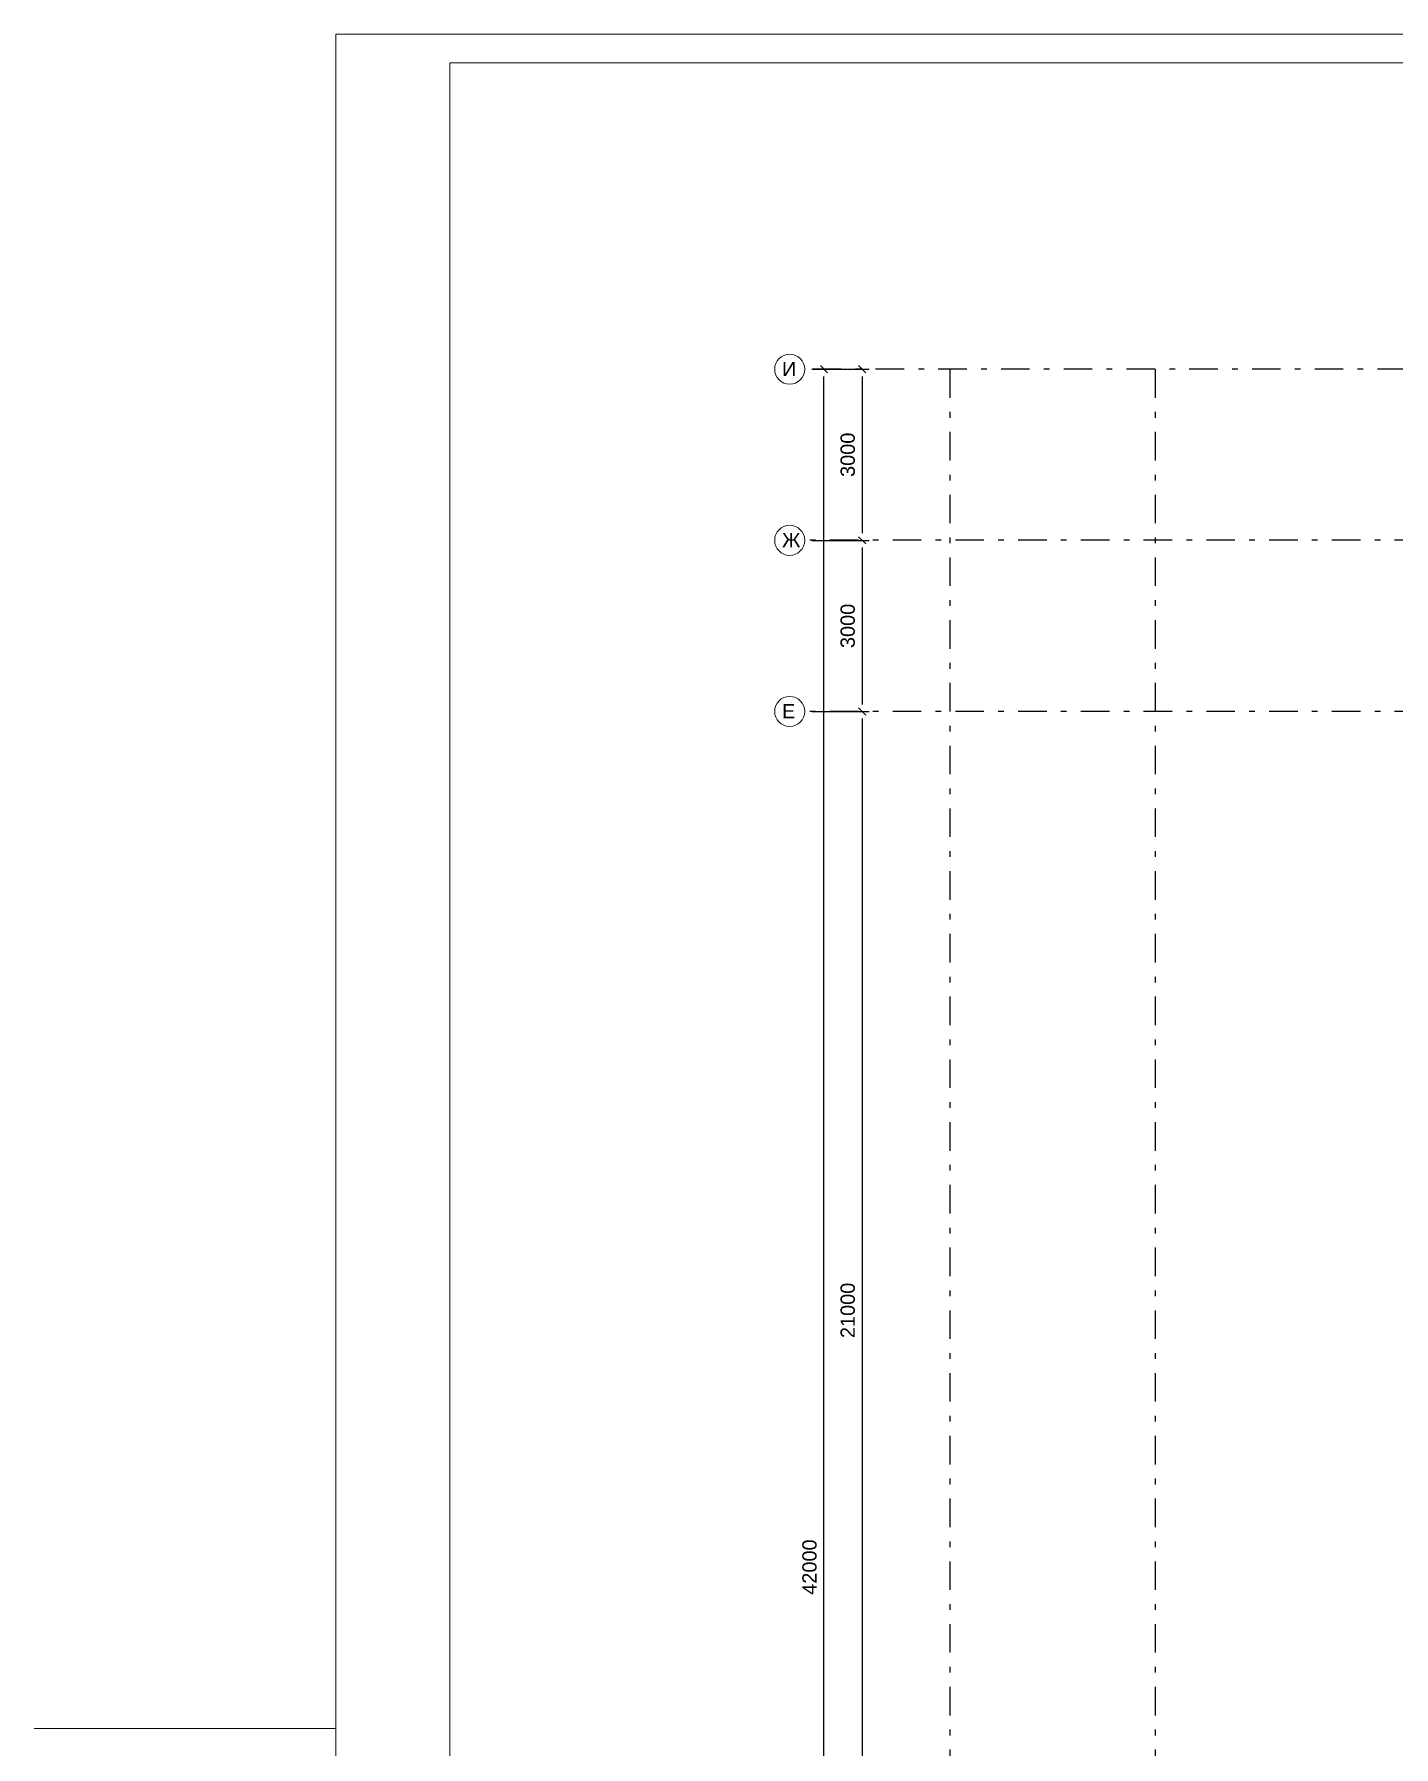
# Model space of a CAD drawing. Header units: metres. Extents: x -306 to 273, y -329 to 512.
# Drawn here: x -210.58 to -186.75, y 318.76 to 348.78 of the extents above; entities that cross this region are included whole.
import ezdxf
from ezdxf.enums import TextEntityAlignment as Align

# ---------------------------------------------------------------- set-up
doc = ezdxf.new("R2010")
doc.units = ezdxf.units.M
doc.header["$MEASUREMENT"] = 0
doc.linetypes.add('( Dashdot )', pattern=[1.001, 0.5, -0.25, 0.001, -0.25])
doc.layers.get('DEFPOINTS').update_dxf_attribs({"lineweight": 0})
doc.layers.add('Level 50', color=7, linetype='Continuous', lineweight=0)
doc.styles.add('Standard_0', font='arial.ttf')
doc.styles.add('Style-Arial', font='arial.ttf')
doc.dimstyles.get("Standard").update_dxf_attribs({"dimtxt": 0.00018, "dimasz": 0.00018, "dimexe": 0.0002, "dimexo": 0.0625, "dimgap": 9e-05, "dimtad": 0, "dimtih": 1, "dimtoh": 1, "dimdec": 4, "dimlfac": 1000, "dimzin": 0, "dimdsep": 46, "dimtxsty": 'Standard_0', "dimcen": 9e-05, "dimadec": 0, "dimazin": 0, "dimtfac": 1, "dimtdec": 4, "dimtofl": 0, "dimtmove": 0, "dimatfit": 0, "dimfxl": 0.01, "dimfxlon": 1, "dimtolj": 1, "dimtzin": 0, "dimarcsym": 0})

# ---------------------------------------------------------------- blocks, each defined once
blk = doc.blocks.new('_Oblique-1')
at = {"color": 0, "linetype": 'ByBlock', "lineweight": -2}
blk.add_line((0.5, 0.5), (-0.5, -0.5), dxfattribs=at)
blk = doc.blocks.new('*D2308')
at = {"color": 0, "linetype": 'Continuous', "lineweight": -2, "transparency": 16777216}
for p, q in [((-196.948, 342.908), (-195.941, 342.908)), ((-196.066, 342.783), (-196.066, 340.033)), ((-196.948, 339.908), (-195.941, 339.908))]:
    blk.add_line(p, q, dxfattribs=at)
at = {"layer": 'DEFPOINTS', "color": 0, "linetype": 'Continuous', "lineweight": 0, "transparency": 16777216}
for p in [(-197.073, 342.908), (-197.073, 339.908), (-196.066, 339.908)]:
    blk.add_point(p, dxfattribs=at)
at = {"color": 0, "linetype": 'Continuous', "lineweight": -2, "transparency": 16777216, "xscale": 0.125, "yscale": 0.125, "zscale": 0.125}
for p, rotation in [((-196.066, 342.908), 90), ((-196.066, 339.908), 270)]:
    blk.add_blockref('_Oblique-1', p, dxfattribs=dict(at, rotation=rotation))
at = {"color": 0, "linetype": 'Continuous', "lineweight": 0, "transparency": 16777216, "insert": (-196.318, 341.408), "char_height": 0.25, "attachment_point": 5, "rotation": 90, "style": 'Style-Arial'}
blk.add_mtext('\\A1;3000', dxfattribs=at)
blk = doc.blocks.new('*D2309')
at = {"color": 0, "linetype": 'Continuous', "lineweight": -2, "transparency": 16777216}
for p, q in [((-196.948, 342.908), (-196.61, 342.908)), ((-196.735, 301.033), (-196.735, 342.783)), ((-196.948, 300.908), (-196.61, 300.908))]:
    blk.add_line(p, q, dxfattribs=at)
at = {"layer": 'DEFPOINTS', "color": 0, "linetype": 'Continuous', "lineweight": 0, "transparency": 16777216}
for p in [(-197.073, 342.908), (-196.735, 342.908), (-197.073, 300.908)]:
    blk.add_point(p, dxfattribs=at)
at = {"color": 0, "linetype": 'Continuous', "lineweight": -2, "transparency": 16777216, "xscale": 0.125, "yscale": 0.125, "zscale": 0.125}
for p, rotation in [((-196.735, 342.908), 90), ((-196.735, 300.908), 270)]:
    blk.add_blockref('_Oblique-1', p, dxfattribs=dict(at, rotation=rotation))
at = {"color": 0, "linetype": 'Continuous', "lineweight": 0, "transparency": 16777216, "insert": (-196.988, 321.908), "char_height": 0.25, "attachment_point": 5, "rotation": 90, "style": 'Style-Arial'}
blk.add_mtext('\\A1;42000', dxfattribs=at)
blk = doc.blocks.new('*U1662')
at = {"color": 7, "linetype": 'Continuous', "lineweight": 0}
blk.add_line((-42.05, 0), (-47.337, 0), dxfattribs=at)
at = {"color": 7, "linetype": 'Continuous', "lineweight": 0, "flags": 128}
blk.add_lwpolyline([(42.05, 29.7), (42.05, -29.7), (-42.05, -29.7), (-42.05, 29.7), (42.05, 29.7)], close=True, dxfattribs=at)
at = {"layer": 'Level 50', "color": 7, "linetype": 'Continuous', "lineweight": 13}
for p, q in [((-40.05, 29.2), (-40.05, -29.2)), ((41.55, 29.2), (-40.05, 29.2))]:
    blk.add_line(p, q, dxfattribs=at)
blk = doc.blocks.new('*D2455')
at = {"color": 0, "linetype": 'Continuous', "lineweight": -2, "transparency": 16777216}
for p, q in [((-196.948, 339.908), (-195.941, 339.908)), ((-196.066, 339.783), (-196.066, 337.033)), ((-196.948, 336.908), (-195.941, 336.908))]:
    blk.add_line(p, q, dxfattribs=at)
at = {"layer": 'DEFPOINTS', "color": 0, "linetype": 'Continuous', "lineweight": 0, "transparency": 16777216}
for p in [(-197.073, 339.908), (-197.073, 336.908), (-196.066, 336.908)]:
    blk.add_point(p, dxfattribs=at)
at = {"color": 0, "linetype": 'Continuous', "lineweight": -2, "transparency": 16777216, "xscale": 0.125, "yscale": 0.125, "zscale": 0.125}
for p, rotation in [((-196.066, 339.908), 90), ((-196.066, 336.908), 270)]:
    blk.add_blockref('_Oblique-1', p, dxfattribs=dict(at, rotation=rotation))
at = {"color": 0, "linetype": 'Continuous', "lineweight": 0, "transparency": 16777216, "insert": (-196.318, 338.408), "char_height": 0.25, "attachment_point": 5, "rotation": 90, "style": 'Style-Arial'}
blk.add_mtext('\\A1;3000', dxfattribs=at)
blk = doc.blocks.new('*D2456')
at = {"color": 0, "linetype": 'Continuous', "lineweight": -2, "transparency": 16777216}
for p, q in [((-196.948, 336.908), (-195.941, 336.908)), ((-196.066, 336.783), (-196.066, 316.033)), ((-196.948, 315.908), (-195.941, 315.908))]:
    blk.add_line(p, q, dxfattribs=at)
at = {"layer": 'DEFPOINTS', "color": 0, "linetype": 'Continuous', "lineweight": 0, "transparency": 16777216}
for p in [(-197.073, 336.908), (-197.073, 315.908), (-196.066, 315.908)]:
    blk.add_point(p, dxfattribs=at)
at = {"color": 0, "linetype": 'Continuous', "lineweight": -2, "transparency": 16777216, "xscale": 0.125, "yscale": 0.125, "zscale": 0.125}
for p, rotation in [((-196.066, 336.908), 90), ((-196.066, 315.908), 270)]:
    blk.add_blockref('_Oblique-1', p, dxfattribs=dict(at, rotation=rotation))
at = {"color": 0, "linetype": 'Continuous', "lineweight": 0, "transparency": 16777216, "insert": (-196.318, 326.408), "char_height": 0.25, "attachment_point": 5, "rotation": 90, "style": 'Style-Arial'}
blk.add_mtext('\\A1;21000', dxfattribs=at)

msp = doc.modelspace()

# ---------------------------------------------------------------- linework, layer by layer
at = {"color": 1, "linetype": '( Dashdot )'}
for p, q in [((-157.93103694, 342.90830687), (-197.07297225, 342.90830687)), ((-194.53103694, 342.90830687), (-194.53103694, 294.89642885)), ((-190.93103694, 342.90830687), (-190.93103694, 294.89642885)), ((-149.93103694, 339.90830687), (-197.07297225, 339.90830687)), ((-149.93103694, 336.90830687), (-197.07297225, 336.90830687))]:
    msp.add_line(p, q, dxfattribs=at)
at = {"color": 7, "linetype": 'Continuous', "lineweight": 13}
for centre in [(-197.33632769, 342.90830687), (-197.33632769, 339.90830687), (-197.33632769, 336.90830687)]:
    msp.add_circle(centre, 0.26335544, dxfattribs=at)

# ---------------------------------------------------------------- block references
at = {"layer": 'Level 50', "color": 7, "linetype": 'Continuous', "lineweight": 13}
msp.add_blockref('*U1662', (-163.24194546, 319.08055446), dxfattribs=at)

# ---------------------------------------------------------------- texts
at = {"color": 7, "linetype": 'Continuous', "lineweight": 30, "style": 'Style-Arial'}
for s, p in [('И', (-197.4704192, 343.0375695)), ('Ж', (-197.4704192, 340.0375695)), ('Е', (-197.4704192, 337.0375695))]:
    msp.add_text(s, height=0.25, dxfattribs=at).set_placement(p, align=Align.TOP_LEFT)

# ---------------------------------------------------------------- dimensions: what is measured, and where the dimension line sits
at = {"color": 5, "linetype": 'Continuous', "lineweight": 0}
for base, p1, p2, angle, picture, middle in [((-196.73494097, 342.90830687), (-197.07297225, 300.90830687), (-197.07297225, 342.90830687), 90, '*D2309', (-196.98758421, 321.90830687)), ((-196.06567728, 339.90830687), (-197.07297225, 342.90830687), (-197.07297225, 339.90830687), 270, '*D2308', (-196.31840579, 341.40830687)), ((-196.06567728, 336.90830687), (-197.07297225, 339.90830687), (-197.07297225, 336.90830687), 270, '*D2455', (-196.31840579, 338.40830687)), ((-196.06567728, 315.90830687), (-197.07297225, 336.90830687), (-197.07297225, 315.90830687), 270, '*D2456', (-196.31832053, 326.40830687))]:
    dim = msp.add_linear_dim(base=base, p1=p1, p2=p2, angle=angle, dimstyle='Standard', override={"dimtxt": 0.25, "dimasz": 0.125, "dimexe": 0.125, "dimexo": 0.125, "dimgap": 0.125, "dimtad": 1, "dimtih": 0, "dimtoh": 0, "dimzin": 11, "dimtxsty": 'Style-Arial', "dimblk": '_Oblique-1', "dimfxlon": 0, "dimfrac": 2, "dimtzin": 11}, dxfattribs=at)
    dim.commit()
    dim.dimension.update_dxf_attribs({"geometry": picture, "text_midpoint": middle})

doc.saveas('drawing.dxf')
